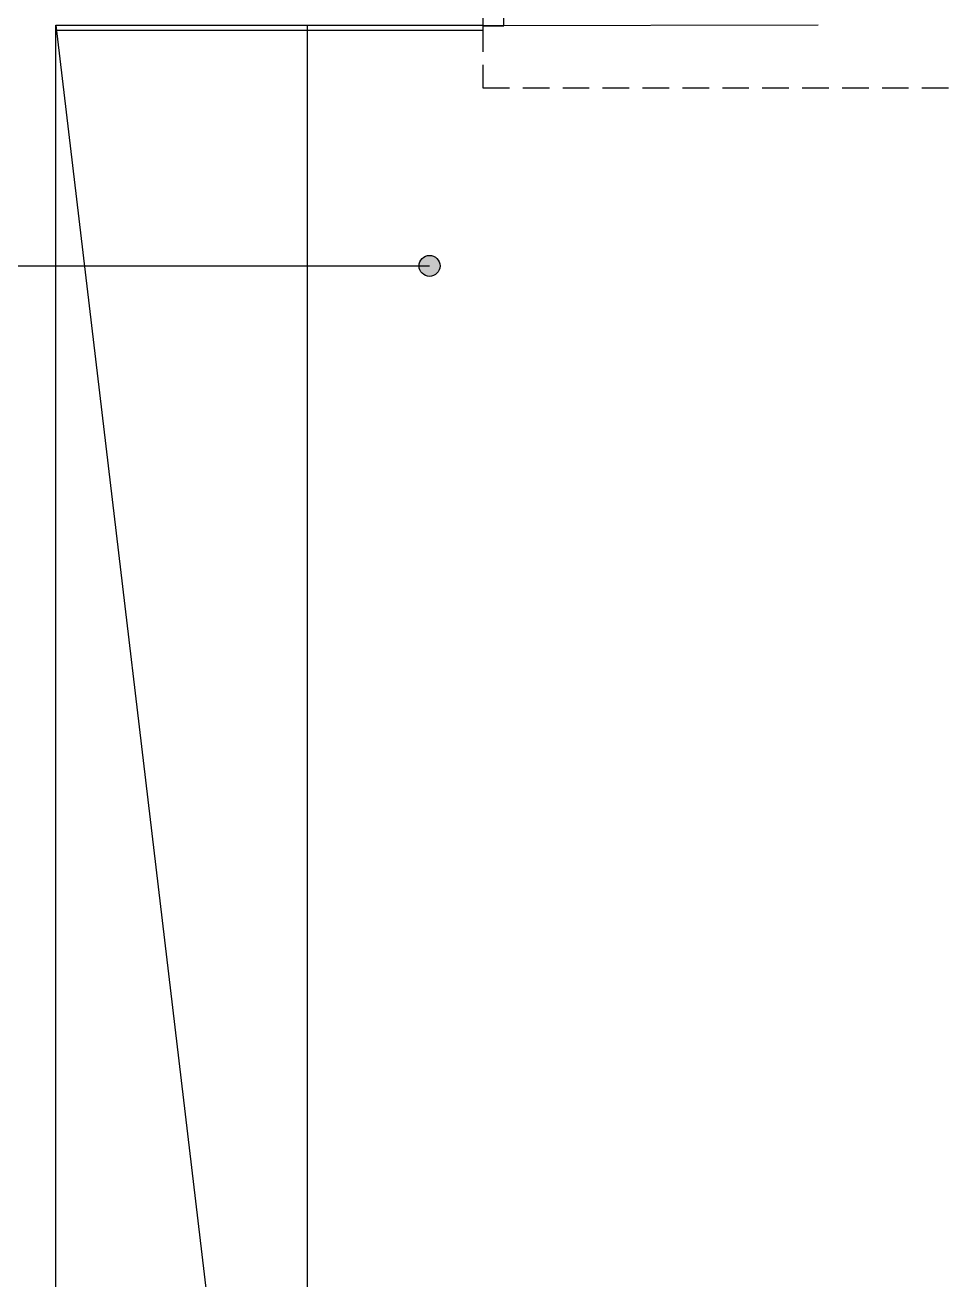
# Model space of a CAD drawing. Header units: millimetres. Extents: x -551172 to 232469, y -3435 to 261611.
# Drawn here: x 27998 to 30200, y 107560 to 110555 of the extents above; entities that cross this region are included whole.
import ezdxf

# ---------------------------------------------------------------- set-up
doc = ezdxf.new("R2010")
doc.units = ezdxf.units.MM
doc.header["$LTSCALE"] = 10
doc.linetypes.add('HIDDEN', pattern=[9.525, 6.35, -3.175])
for name, color, linetype in [('0-ELC TEXT', 7, 'Continuous'), ('06-FUR', 6, 'Continuous'), ('F-FIN', 5, 'Continuous'), ('F-PAT', 250, 'Continuous'), ('도면층2', 2, 'Continuous'), ('도면층4', 4, 'Continuous')]:
    doc.layers.add(name, color=color, linetype=linetype)

msp = doc.modelspace()

# ---------------------------------------------------------------- hatches: boundary and pattern name
at = {"layer": '0-ELC TEXT'}
h = msp.add_hatch(color=256, dxfattribs=at)
h.dxf.hatch_style = 1
edge = h.paths.add_edge_path()
edge.add_arc((28963.4, 109980.5), 25, 180, 540, ccw=False)

# ---------------------------------------------------------------- linework, layer by layer
msp.add_line((27705.7, 109980.5), (28963.4, 109980.5), dxfattribs=at)
msp.add_circle((28963.4, 109980.5), 25, dxfattribs=at)
at = {"layer": '06-FUR'}
msp.add_line((28071.4, 110555.3), (28671.4, 105505.3), dxfattribs=at)
msp.add_lwpolyline([(28671.4, 105505.3), (28071.4, 105505.3), (28071.4, 110555.3), (28671.4, 110555.3)], close=True, dxfattribs=at)
at = {"layer": 'F-FIN'}
for p, q in [((28071.4, 110543.3), (29091.4, 110543.3)), ((29090.7, 110553.4), (29090.7, 110543.3))]:
    msp.add_line(p, q, dxfattribs=at)
at = {"layer": 'F-PAT', "color": 8, "linetype": 'HIDDEN'}
for p, q in [((29090.7, 110555.3), (29090.7, 110405.3)), ((29090.7, 110405.3), (32109.4, 110405.3))]:
    msp.add_line(p, q, dxfattribs=at)
at = {"layer": '도면층2'}
for p, q in [((28071.4, 105505.3), (28071.4, 110555.3)), ((28071.4, 110555.3), (29090.7, 110555.3))]:
    msp.add_line(p, q, dxfattribs=at)
at = {"layer": '도면층4'}
msp.add_line((29890.7, 110555.3), (29091.4, 110553.3), dxfattribs=at)
msp.add_lwpolyline([(29090.7, 110553.4), (29140.7, 110553.4), (29140.7, 110755.3), (29090.7, 110755.3)], close=True, dxfattribs=at)

doc.saveas('drawing.dxf')
